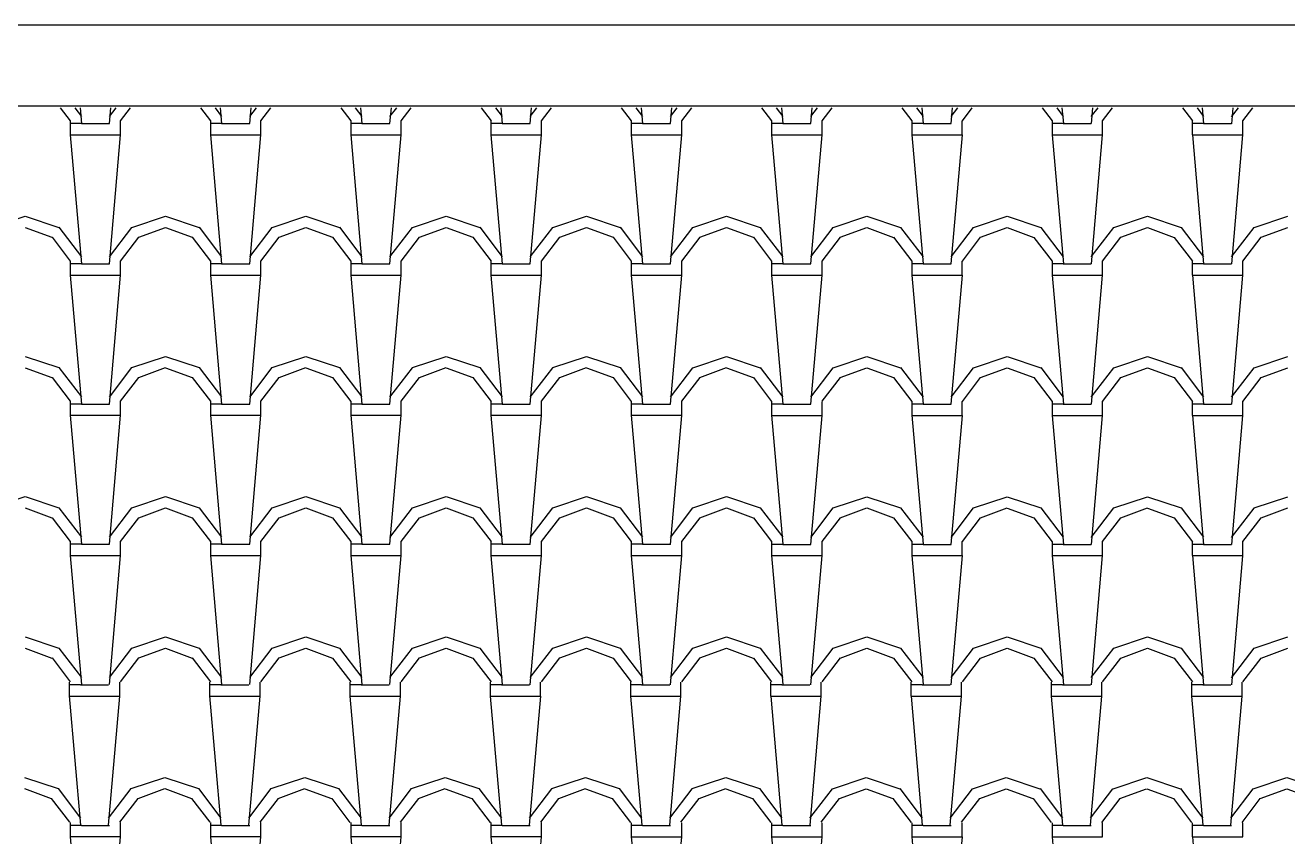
# Model space of a CAD drawing. Extents: x 32549 to 39694, y 7645 to 11950.
# Drawn here: x 33328.4 to 33463.4, y 11542.5 to 11629.3 of the extents above; entities that cross this region are included whole.
import ezdxf

# ---------------------------------------------------------------- set-up
doc = ezdxf.new("R2010")
doc.units = 0
doc.header["$LTSCALE"] = 80
doc.header["$MEASUREMENT"] = 0
doc.layers.add('ROOF', color=11, linetype='CONTINUOUS')
doc.layers.add('TEXT', color=3, linetype='CONTINUOUS')

msp = doc.modelspace()

# ---------------------------------------------------------------- linework, layer by layer
at = {"layer": 'ROOF'}
for p, q in [((33332.1, 11620.44), (33333.17, 11619.04)), ((33333.65, 11620.44), (33334.36, 11619.51)), ((33334.22, 11620.44), (33334.36, 11618.75)), ((33337.36, 11618.75), (33337.51, 11620.44)), ((33337.36, 11619.5), (33338.08, 11620.44)), ((33338.56, 11619.05), (33339.62, 11620.44)), ((33347.1, 11620.44), (33348.17, 11619.04)), ((33348.65, 11620.44), (33349.36, 11619.51)), ((33349.22, 11620.44), (33349.36, 11618.75)), ((33352.36, 11618.75), (33352.51, 11620.44)), ((33352.36, 11619.5), (33353.08, 11620.44)), ((33353.56, 11619.05), (33354.62, 11620.44)), ((33362.1, 11620.44), (33363.17, 11619.04)), ((33363.65, 11620.44), (33364.36, 11619.51)), ((33364.22, 11620.44), (33364.36, 11618.75)), ((33367.36, 11619.49), (33368.08, 11620.44)), ((33367.36, 11618.75), (33367.51, 11620.44)), ((33368.56, 11619.05), (33369.63, 11620.44)), ((33377.1, 11620.44), (33378.17, 11619.04)), ((33378.65, 11620.44), (33379.36, 11619.51)), ((33379.22, 11620.44), (33379.36, 11618.75)), ((33382.36, 11618.74), (33382.51, 11620.44)), ((33382.36, 11619.49), (33383.08, 11620.44)), ((33383.56, 11619.05), (33384.63, 11620.44)), ((33392.1, 11620.44), (33393.17, 11619.04)), ((33393.65, 11620.44), (33394.36, 11619.51)), ((33394.22, 11620.44), (33394.37, 11618.75)), ((33397.36, 11618.74), (33397.51, 11620.44)), ((33397.36, 11619.49), (33398.08, 11620.44)), ((33398.57, 11619.05), (33399.63, 11620.44)), ((33407.1, 11620.43), (33408.17, 11619.04)), ((33408.65, 11620.43), (33409.36, 11619.5)), ((33409.22, 11620.43), (33409.37, 11618.75)), ((33412.36, 11619.49), (33413.08, 11620.43)), ((33412.37, 11618.74), (33412.51, 11620.43)), ((33413.57, 11619.05), (33414.63, 11620.43)), ((33422.1, 11620.43), (33423.17, 11619.04)), ((33423.65, 11620.43), (33424.36, 11619.5)), ((33424.22, 11620.43), (33424.37, 11618.75)), ((33427.36, 11619.49), (33428.08, 11620.43)), ((33427.37, 11618.74), (33427.51, 11620.43)), ((33428.57, 11619.04), (33429.63, 11620.43)), ((33437.1, 11620.43), (33438.17, 11619.03)), ((33438.66, 11620.43), (33439.36, 11619.5)), ((33439.22, 11620.43), (33439.37, 11618.74)), ((33442.36, 11619.49), (33443.08, 11620.43)), ((33442.37, 11618.74), (33442.51, 11620.43)), ((33443.57, 11619.04), (33444.63, 11620.43)), ((33452.1, 11620.43), (33453.17, 11619.03)), ((33453.66, 11620.43), (33454.36, 11619.5)), ((33454.22, 11620.43), (33454.37, 11618.74)), ((33457.36, 11619.48), (33458.08, 11620.43)), ((33457.37, 11618.73), (33457.51, 11620.43)), ((33458.57, 11619.04), (33459.63, 11620.43)), ((33333.16, 11619.05), (33333.16, 11617.55)), ((33334.36, 11618.75), (33333.16, 11618.75)), ((33334.36, 11618.75), (33337.36, 11618.75)), ((33338.56, 11617.55), (33338.56, 11619.05)), ((33348.16, 11619.05), (33348.16, 11617.55)), ((33349.36, 11618.75), (33348.16, 11618.75)), ((33349.36, 11618.75), (33352.36, 11618.75)), ((33353.56, 11617.55), (33353.56, 11619.05)), ((33363.16, 11619.05), (33363.16, 11617.55)), ((33364.36, 11618.75), (33363.16, 11618.75)), ((33364.36, 11618.75), (33367.36, 11618.75)), ((33368.56, 11617.55), (33368.56, 11619.05)), ((33378.16, 11619.05), (33378.16, 11617.55)), ((33379.36, 11618.75), (33378.16, 11618.75)), ((33379.36, 11618.75), (33382.36, 11618.75)), ((33383.56, 11617.55), (33383.56, 11619.05)), ((33393.16, 11619.05), (33393.16, 11617.55)), ((33394.36, 11618.75), (33393.16, 11618.75)), ((33394.36, 11618.75), (33397.36, 11618.75)), ((33398.56, 11617.55), (33398.56, 11619.05)), ((33408.16, 11619.04), (33408.16, 11617.54)), ((33409.36, 11618.74), (33408.16, 11618.74)), ((33409.36, 11618.74), (33412.36, 11618.74)), ((33413.56, 11617.54), (33413.56, 11619.04)), ((33423.16, 11619.04), (33423.16, 11617.54)), ((33424.36, 11618.74), (33423.16, 11618.74)), ((33424.36, 11618.74), (33427.36, 11618.74)), ((33428.56, 11617.54), (33428.56, 11619.04)), ((33438.16, 11619.04), (33438.16, 11617.54)), ((33439.36, 11618.74), (33438.16, 11618.74)), ((33439.36, 11618.74), (33442.36, 11618.74)), ((33443.56, 11617.54), (33443.56, 11619.04)), ((33453.16, 11619.04), (33453.16, 11617.54)), ((33454.36, 11618.74), (33453.16, 11618.74)), ((33454.36, 11618.74), (33457.36, 11618.74)), ((33458.56, 11617.54), (33458.56, 11619.04)), ((33333.16, 11617.55), (33334.36, 11603.75)), ((33333.16, 11617.55), (33334.36, 11617.55)), ((33334.36, 11617.55), (33338.56, 11617.55)), ((33337.36, 11603.75), (33338.56, 11617.55)), ((33348.16, 11617.55), (33349.36, 11603.75)), ((33348.16, 11617.55), (33349.36, 11617.55)), ((33349.36, 11617.55), (33353.56, 11617.55)), ((33352.36, 11603.75), (33353.56, 11617.55)), ((33363.16, 11617.55), (33364.36, 11603.75)), ((33363.16, 11617.55), (33364.36, 11617.55)), ((33364.36, 11617.55), (33368.56, 11617.55)), ((33367.36, 11603.75), (33368.56, 11617.55)), ((33378.16, 11617.55), (33379.36, 11617.55)), ((33378.16, 11617.55), (33379.36, 11603.75)), ((33379.36, 11617.55), (33383.56, 11617.55)), ((33382.36, 11603.74), (33383.56, 11617.54)), ((33393.16, 11617.55), (33394.36, 11617.55)), ((33393.17, 11617.55), (33394.37, 11603.75)), ((33394.36, 11617.55), (33398.56, 11617.55)), ((33397.36, 11603.74), (33398.56, 11617.54)), ((33408.16, 11617.54), (33409.36, 11617.54)), ((33408.17, 11617.55), (33409.37, 11603.75)), ((33409.36, 11617.54), (33413.56, 11617.54)), ((33412.37, 11603.74), (33413.57, 11617.54)), ((33423.16, 11617.54), (33424.36, 11617.54)), ((33423.17, 11617.55), (33424.37, 11603.75)), ((33424.36, 11617.54), (33428.56, 11617.54)), ((33427.37, 11603.74), (33428.57, 11617.54)), ((33438.16, 11617.54), (33439.36, 11617.54)), ((33438.17, 11617.54), (33439.37, 11603.74)), ((33439.36, 11617.54), (33443.56, 11617.54)), ((33442.37, 11603.74), (33443.57, 11617.54)), ((33453.16, 11617.54), (33454.36, 11617.54)), ((33453.17, 11617.54), (33454.37, 11603.74)), ((33454.36, 11617.54), (33458.56, 11617.54)), ((33457.37, 11603.73), (33458.57, 11617.53)), ((33324.76, 11607.65), (33328.36, 11608.85)), ((33328.36, 11608.85), (33331.96, 11607.65)), ((33339.76, 11607.65), (33343.36, 11608.85)), ((33343.36, 11608.85), (33346.96, 11607.65)), ((33354.76, 11607.65), (33358.36, 11608.85)), ((33358.36, 11608.85), (33361.96, 11607.65)), ((33369.76, 11607.65), (33373.36, 11608.85)), ((33373.36, 11608.85), (33376.96, 11607.65)), ((33384.76, 11607.65), (33388.36, 11608.85)), ((33388.36, 11608.85), (33391.96, 11607.65)), ((33399.76, 11607.64), (33403.36, 11608.84)), ((33403.36, 11608.84), (33406.96, 11607.64)), ((33414.76, 11607.64), (33418.36, 11608.84)), ((33418.36, 11608.84), (33421.96, 11607.64)), ((33429.76, 11607.64), (33433.36, 11608.84)), ((33433.36, 11608.84), (33436.96, 11607.64)), ((33444.76, 11607.64), (33448.36, 11608.84)), ((33448.36, 11608.84), (33451.96, 11607.64)), ((33459.76, 11607.64), (33463.36, 11608.84)), ((33328.36, 11607.64), (33331.21, 11606.59)), ((33331.22, 11606.59), (33333.17, 11604.04)), ((33331.96, 11607.66), (33334.36, 11604.51)), ((33337.36, 11604.5), (33339.76, 11607.65)), ((33338.56, 11604.05), (33340.51, 11606.6)), ((33340.51, 11606.6), (33343.36, 11607.65)), ((33343.36, 11607.64), (33346.21, 11606.59)), ((33346.22, 11606.59), (33348.17, 11604.04)), ((33346.96, 11607.66), (33349.36, 11604.51)), ((33352.36, 11604.5), (33354.76, 11607.65)), ((33353.56, 11604.05), (33355.51, 11606.6)), ((33355.51, 11606.6), (33358.36, 11607.65)), ((33358.36, 11607.64), (33361.21, 11606.59)), ((33361.22, 11606.59), (33363.17, 11604.04)), ((33361.96, 11607.66), (33364.36, 11604.51)), ((33367.36, 11604.49), (33369.76, 11607.64)), ((33368.56, 11604.05), (33370.51, 11606.6)), ((33370.51, 11606.6), (33373.36, 11607.65)), ((33373.36, 11607.64), (33376.21, 11606.59)), ((33376.22, 11606.59), (33378.17, 11604.04)), ((33376.96, 11607.66), (33379.36, 11604.51)), ((33382.36, 11604.49), (33384.76, 11607.64)), ((33383.56, 11604.05), (33385.51, 11606.6)), ((33385.51, 11606.6), (33388.36, 11607.65)), ((33388.36, 11607.64), (33391.21, 11606.59)), ((33391.22, 11606.59), (33393.17, 11604.04)), ((33391.96, 11607.66), (33394.36, 11604.51)), ((33397.36, 11604.49), (33399.76, 11607.64)), ((33398.57, 11604.05), (33400.52, 11606.6)), ((33400.51, 11606.6), (33403.36, 11607.65)), ((33403.36, 11607.64), (33406.21, 11606.59)), ((33406.22, 11606.59), (33408.17, 11604.04)), ((33406.96, 11607.65), (33409.36, 11604.5)), ((33412.36, 11604.49), (33414.76, 11607.64)), ((33413.57, 11604.05), (33415.52, 11606.6)), ((33415.51, 11606.59), (33418.36, 11607.64)), ((33418.36, 11607.63), (33421.21, 11606.58)), ((33421.22, 11606.59), (33423.17, 11604.04)), ((33421.96, 11607.65), (33424.36, 11604.5)), ((33427.36, 11604.49), (33429.76, 11607.64)), ((33428.57, 11604.04), (33430.52, 11606.59)), ((33430.51, 11606.59), (33433.36, 11607.64)), ((33433.36, 11607.63), (33436.21, 11606.58)), ((33436.22, 11606.58), (33438.17, 11604.03)), ((33436.96, 11607.65), (33439.36, 11604.5)), ((33442.36, 11604.48), (33444.76, 11607.63)), ((33443.57, 11604.04), (33445.52, 11606.59)), ((33445.51, 11606.59), (33448.36, 11607.64)), ((33448.36, 11607.63), (33451.21, 11606.58)), ((33451.22, 11606.58), (33453.17, 11604.03)), ((33451.96, 11607.65), (33454.36, 11604.5)), ((33457.36, 11604.48), (33459.76, 11607.63)), ((33458.57, 11604.04), (33460.52, 11606.59)), ((33460.51, 11606.59), (33463.36, 11607.64)), ((33333.16, 11604.05), (33333.16, 11602.55)), ((33334.36, 11603.75), (33333.16, 11603.75)), ((33334.36, 11603.75), (33337.36, 11603.75)), ((33338.56, 11602.55), (33338.56, 11604.05)), ((33348.16, 11604.05), (33348.16, 11602.55)), ((33349.36, 11603.75), (33348.16, 11603.75)), ((33349.36, 11603.75), (33352.36, 11603.75)), ((33353.56, 11602.55), (33353.56, 11604.05)), ((33363.16, 11604.05), (33363.16, 11602.55)), ((33364.36, 11603.75), (33363.16, 11603.75)), ((33364.36, 11603.75), (33367.36, 11603.75)), ((33368.56, 11602.55), (33368.56, 11604.05)), ((33378.16, 11604.05), (33378.16, 11602.55)), ((33379.36, 11603.75), (33378.16, 11603.75)), ((33379.36, 11603.75), (33382.36, 11603.75)), ((33383.56, 11602.55), (33383.56, 11604.05)), ((33393.16, 11604.05), (33393.16, 11602.55)), ((33394.36, 11603.75), (33393.16, 11603.75)), ((33394.36, 11603.75), (33397.36, 11603.75)), ((33398.56, 11602.55), (33398.56, 11604.05)), ((33408.16, 11604.04), (33408.16, 11602.54)), ((33409.36, 11603.74), (33408.16, 11603.74)), ((33409.36, 11603.74), (33412.36, 11603.74)), ((33413.56, 11602.54), (33413.56, 11604.04)), ((33423.16, 11604.04), (33423.16, 11602.54)), ((33424.36, 11603.74), (33423.16, 11603.74)), ((33424.36, 11603.74), (33427.36, 11603.74)), ((33428.56, 11602.54), (33428.56, 11604.04)), ((33438.16, 11604.04), (33438.16, 11602.54)), ((33439.36, 11603.74), (33438.16, 11603.74)), ((33439.36, 11603.74), (33442.36, 11603.74)), ((33443.56, 11602.54), (33443.56, 11604.04)), ((33453.16, 11604.04), (33453.16, 11602.54)), ((33454.36, 11603.74), (33453.16, 11603.74)), ((33454.36, 11603.74), (33457.36, 11603.74)), ((33458.56, 11602.54), (33458.56, 11604.04)), ((33333.16, 11602.55), (33334.36, 11588.75)), ((33333.16, 11602.55), (33334.36, 11602.55)), ((33334.36, 11602.55), (33338.56, 11602.55)), ((33337.36, 11588.75), (33338.56, 11602.55)), ((33348.16, 11602.55), (33349.36, 11588.75)), ((33348.16, 11602.55), (33349.36, 11602.55)), ((33349.36, 11602.55), (33353.56, 11602.55)), ((33352.36, 11588.75), (33353.56, 11602.55)), ((33363.16, 11602.55), (33364.36, 11588.75)), ((33363.16, 11602.55), (33364.36, 11602.55)), ((33364.36, 11602.55), (33368.56, 11602.55)), ((33367.36, 11588.75), (33368.56, 11602.55)), ((33378.16, 11602.55), (33379.36, 11602.55)), ((33378.16, 11602.55), (33379.36, 11588.75)), ((33379.36, 11602.55), (33383.56, 11602.55)), ((33382.36, 11588.74), (33383.56, 11602.54)), ((33393.16, 11602.55), (33394.36, 11602.55)), ((33393.17, 11602.55), (33394.37, 11588.75)), ((33394.36, 11602.55), (33398.56, 11602.55)), ((33397.36, 11588.74), (33398.56, 11602.54)), ((33408.16, 11602.54), (33409.36, 11602.54)), ((33408.17, 11602.55), (33409.37, 11588.75)), ((33409.36, 11602.54), (33413.56, 11602.54)), ((33412.37, 11588.74), (33413.57, 11602.54)), ((33423.16, 11602.54), (33424.36, 11602.54)), ((33423.17, 11602.55), (33424.37, 11588.75)), ((33424.36, 11602.54), (33428.56, 11602.54)), ((33427.37, 11588.74), (33428.57, 11602.54)), ((33438.16, 11602.54), (33439.36, 11602.54)), ((33438.17, 11602.54), (33439.37, 11588.74)), ((33439.36, 11602.54), (33443.56, 11602.54)), ((33442.37, 11588.74), (33443.57, 11602.54)), ((33453.16, 11602.54), (33454.36, 11602.54)), ((33453.17, 11602.54), (33454.37, 11588.74)), ((33454.36, 11602.54), (33458.56, 11602.54)), ((33457.37, 11588.73), (33458.57, 11602.53)), ((33328.36, 11593.85), (33331.96, 11592.65)), ((33339.76, 11592.65), (33343.36, 11593.85)), ((33343.36, 11593.85), (33346.96, 11592.65)), ((33354.76, 11592.65), (33358.36, 11593.85)), ((33358.36, 11593.85), (33361.96, 11592.65)), ((33369.76, 11592.65), (33373.36, 11593.85)), ((33373.36, 11593.85), (33376.96, 11592.65)), ((33384.76, 11592.65), (33388.36, 11593.85)), ((33388.36, 11593.85), (33391.96, 11592.65)), ((33399.76, 11592.64), (33403.36, 11593.84)), ((33403.36, 11593.84), (33406.96, 11592.64)), ((33414.76, 11592.64), (33418.36, 11593.84)), ((33418.36, 11593.84), (33421.96, 11592.64)), ((33429.76, 11592.64), (33433.36, 11593.84)), ((33433.36, 11593.84), (33436.96, 11592.64)), ((33444.76, 11592.64), (33448.36, 11593.84)), ((33448.36, 11593.84), (33451.96, 11592.64)), ((33459.76, 11592.64), (33463.36, 11593.84)), ((33328.36, 11592.64), (33331.21, 11591.59)), ((33331.22, 11591.6), (33333.17, 11589.05)), ((33331.96, 11592.66), (33334.36, 11589.51)), ((33337.36, 11589.5), (33339.76, 11592.65)), ((33338.56, 11589.05), (33340.51, 11591.6)), ((33340.51, 11591.6), (33343.36, 11592.65)), ((33343.36, 11592.64), (33346.21, 11591.59)), ((33346.22, 11591.6), (33348.17, 11589.05)), ((33346.96, 11592.66), (33349.36, 11589.51)), ((33352.36, 11589.5), (33354.76, 11592.65)), ((33353.56, 11589.05), (33355.51, 11591.6)), ((33355.51, 11591.6), (33358.36, 11592.65)), ((33358.36, 11592.64), (33361.21, 11591.59)), ((33361.22, 11591.59), (33363.17, 11589.04)), ((33361.96, 11592.66), (33364.36, 11589.51)), ((33367.36, 11589.49), (33369.76, 11592.64)), ((33368.56, 11589.05), (33370.51, 11591.6)), ((33370.51, 11591.6), (33373.36, 11592.65)), ((33373.36, 11592.64), (33376.21, 11591.59)), ((33376.22, 11591.59), (33378.17, 11589.04)), ((33376.96, 11592.66), (33379.36, 11589.51)), ((33382.36, 11589.49), (33384.76, 11592.64)), ((33383.56, 11589.05), (33385.51, 11591.6)), ((33385.51, 11591.6), (33388.36, 11592.65)), ((33388.36, 11592.64), (33391.21, 11591.59)), ((33391.22, 11591.59), (33393.17, 11589.04)), ((33391.96, 11592.66), (33394.36, 11589.51)), ((33397.36, 11589.49), (33399.76, 11592.64)), ((33398.57, 11589.05), (33400.52, 11591.6)), ((33400.51, 11591.6), (33403.36, 11592.65)), ((33403.36, 11592.64), (33406.21, 11591.59)), ((33406.22, 11591.59), (33408.17, 11589.04)), ((33406.96, 11592.65), (33409.36, 11589.5)), ((33412.36, 11589.49), (33414.76, 11592.64)), ((33413.57, 11589.05), (33415.52, 11591.6)), ((33415.51, 11591.59), (33418.36, 11592.64)), ((33418.36, 11592.63), (33421.21, 11591.58)), ((33421.22, 11591.59), (33423.17, 11589.04)), ((33421.96, 11592.65), (33424.36, 11589.5)), ((33427.36, 11589.49), (33429.76, 11592.64)), ((33428.57, 11589.04), (33430.52, 11591.59)), ((33430.51, 11591.59), (33433.36, 11592.64)), ((33433.36, 11592.63), (33436.21, 11591.58)), ((33436.22, 11591.58), (33438.17, 11589.03)), ((33436.96, 11592.65), (33439.36, 11589.5)), ((33442.36, 11589.48), (33444.76, 11592.63)), ((33443.57, 11589.04), (33445.52, 11591.59)), ((33445.51, 11591.59), (33448.36, 11592.64)), ((33448.36, 11592.63), (33451.21, 11591.58)), ((33451.22, 11591.58), (33453.17, 11589.03)), ((33451.96, 11592.65), (33454.36, 11589.5)), ((33457.36, 11589.48), (33459.76, 11592.63)), ((33458.57, 11589.04), (33460.52, 11591.59)), ((33460.51, 11591.59), (33463.36, 11592.64)), ((33333.16, 11589.05), (33333.16, 11587.55)), ((33338.56, 11587.55), (33338.56, 11589.05)), ((33348.16, 11589.05), (33348.16, 11587.55)), ((33353.56, 11587.55), (33353.56, 11589.05)), ((33363.16, 11589.05), (33363.16, 11587.55)), ((33368.56, 11587.55), (33368.56, 11589.05)), ((33378.16, 11589.05), (33378.16, 11587.55)), ((33383.56, 11587.55), (33383.56, 11589.05)), ((33393.16, 11589.05), (33393.16, 11587.55)), ((33398.56, 11587.55), (33398.56, 11589.05)), ((33408.16, 11589.04), (33408.16, 11587.54)), ((33413.56, 11587.54), (33413.56, 11589.04)), ((33423.16, 11589.04), (33423.16, 11587.54)), ((33428.56, 11587.54), (33428.56, 11589.04)), ((33438.16, 11589.04), (33438.16, 11587.54)), ((33443.56, 11587.54), (33443.56, 11589.04)), ((33453.16, 11589.04), (33453.16, 11587.54)), ((33458.56, 11587.54), (33458.56, 11589.04)), ((33334.36, 11588.75), (33333.16, 11588.75)), ((33333.16, 11587.56), (33334.36, 11573.76)), ((33333.16, 11587.55), (33334.36, 11587.55)), ((33334.36, 11588.75), (33337.36, 11588.75)), ((33334.36, 11587.55), (33338.56, 11587.55)), ((33337.36, 11573.75), (33338.56, 11587.55)), ((33349.36, 11588.75), (33348.16, 11588.75)), ((33348.16, 11587.56), (33349.36, 11573.76)), ((33348.16, 11587.55), (33349.36, 11587.55)), ((33349.36, 11588.75), (33352.36, 11588.75)), ((33349.36, 11587.55), (33353.56, 11587.55)), ((33352.36, 11573.75), (33353.56, 11587.55)), ((33364.36, 11588.75), (33363.16, 11588.75)), ((33363.16, 11587.55), (33364.36, 11573.75)), ((33363.16, 11587.55), (33364.36, 11587.55)), ((33364.36, 11588.75), (33367.36, 11588.75)), ((33364.36, 11587.55), (33368.56, 11587.55)), ((33367.36, 11573.75), (33368.56, 11587.55)), ((33379.36, 11588.75), (33378.16, 11588.75)), ((33378.16, 11587.55), (33379.36, 11587.55)), ((33378.16, 11587.55), (33379.36, 11573.75)), ((33379.36, 11588.75), (33382.36, 11588.75)), ((33379.36, 11587.55), (33383.56, 11587.55)), ((33382.36, 11573.74), (33383.56, 11587.54)), ((33394.36, 11588.75), (33393.16, 11588.75)), ((33393.16, 11587.55), (33394.36, 11587.55)), ((33393.17, 11587.55), (33394.37, 11573.75)), ((33394.36, 11588.75), (33397.36, 11588.75)), ((33394.36, 11587.55), (33398.56, 11587.55)), ((33397.36, 11573.74), (33398.56, 11587.54)), ((33409.36, 11588.74), (33408.16, 11588.74)), ((33408.16, 11587.54), (33409.36, 11587.54)), ((33408.17, 11587.55), (33409.37, 11573.75)), ((33409.36, 11588.74), (33412.36, 11588.74)), ((33409.36, 11587.54), (33413.56, 11587.54)), ((33412.37, 11573.74), (33413.57, 11587.54)), ((33424.36, 11588.74), (33423.16, 11588.74)), ((33423.16, 11587.54), (33424.36, 11587.54)), ((33423.17, 11587.55), (33424.37, 11573.75)), ((33424.36, 11588.74), (33427.36, 11588.74)), ((33424.36, 11587.54), (33428.56, 11587.54)), ((33427.37, 11573.74), (33428.57, 11587.54)), ((33439.36, 11588.74), (33438.16, 11588.74)), ((33438.16, 11587.54), (33439.36, 11587.54)), ((33438.17, 11587.54), (33439.37, 11573.74)), ((33439.36, 11588.74), (33442.36, 11588.74)), ((33439.36, 11587.54), (33443.56, 11587.54)), ((33442.37, 11573.74), (33443.57, 11587.54)), ((33454.36, 11588.74), (33453.16, 11588.74)), ((33453.16, 11587.54), (33454.36, 11587.54)), ((33453.17, 11587.54), (33454.37, 11573.74)), ((33454.36, 11588.74), (33457.36, 11588.74)), ((33454.36, 11587.54), (33458.56, 11587.54)), ((33457.37, 11573.73), (33458.57, 11587.53)), ((33324.76, 11577.65), (33328.36, 11578.85)), ((33328.36, 11578.85), (33331.96, 11577.65)), ((33339.76, 11577.65), (33343.36, 11578.85)), ((33343.36, 11578.85), (33346.96, 11577.65)), ((33354.76, 11577.65), (33358.36, 11578.85)), ((33358.36, 11578.85), (33361.96, 11577.65)), ((33369.76, 11577.65), (33373.36, 11578.85)), ((33373.36, 11578.85), (33376.96, 11577.65)), ((33384.76, 11577.65), (33388.36, 11578.85)), ((33388.36, 11578.85), (33391.96, 11577.65)), ((33399.76, 11577.65), (33403.36, 11578.85)), ((33403.36, 11578.85), (33406.96, 11577.65)), ((33414.76, 11577.64), (33418.36, 11578.84)), ((33418.36, 11578.84), (33421.96, 11577.64)), ((33429.76, 11577.64), (33433.36, 11578.84)), ((33433.36, 11578.84), (33436.96, 11577.64)), ((33444.76, 11577.64), (33448.36, 11578.84)), ((33448.36, 11578.84), (33451.96, 11577.64)), ((33459.76, 11577.64), (33463.36, 11578.84)), ((33328.36, 11577.64), (33331.21, 11576.59)), ((33331.96, 11577.66), (33334.36, 11574.51)), ((33337.36, 11574.5), (33339.76, 11577.65)), ((33340.51, 11576.6), (33343.36, 11577.65)), ((33343.36, 11577.64), (33346.21, 11576.59)), ((33346.96, 11577.66), (33349.36, 11574.51)), ((33352.36, 11574.5), (33354.76, 11577.65)), ((33355.51, 11576.6), (33358.36, 11577.65)), ((33358.36, 11577.64), (33361.21, 11576.59)), ((33361.96, 11577.66), (33364.36, 11574.51)), ((33367.36, 11574.49), (33369.76, 11577.64)), ((33370.51, 11576.6), (33373.36, 11577.65)), ((33373.36, 11577.64), (33376.21, 11576.59)), ((33376.96, 11577.66), (33379.36, 11574.51)), ((33382.36, 11574.49), (33384.76, 11577.64)), ((33385.51, 11576.6), (33388.36, 11577.65)), ((33388.36, 11577.64), (33391.21, 11576.59)), ((33391.96, 11577.66), (33394.36, 11574.51)), ((33397.36, 11574.49), (33399.76, 11577.64)), ((33400.51, 11576.6), (33403.36, 11577.65)), ((33403.36, 11577.64), (33406.21, 11576.59)), ((33406.96, 11577.65), (33409.36, 11574.5)), ((33412.36, 11574.49), (33414.76, 11577.64)), ((33415.51, 11576.59), (33418.36, 11577.64)), ((33418.36, 11577.64), (33421.21, 11576.59)), ((33421.96, 11577.65), (33424.36, 11574.5)), ((33427.36, 11574.49), (33429.76, 11577.64)), ((33430.51, 11576.59), (33433.36, 11577.64)), ((33433.36, 11577.63), (33436.21, 11576.58)), ((33436.96, 11577.65), (33439.36, 11574.5)), ((33442.36, 11574.49), (33444.76, 11577.64)), ((33445.51, 11576.59), (33448.36, 11577.64)), ((33448.36, 11577.63), (33451.21, 11576.58)), ((33451.96, 11577.65), (33454.36, 11574.5)), ((33457.36, 11574.48), (33459.76, 11577.63)), ((33460.51, 11576.59), (33463.36, 11577.64)), ((33331.22, 11576.6), (33333.17, 11574.05)), ((33338.56, 11574.05), (33340.51, 11576.6)), ((33346.22, 11576.6), (33348.17, 11574.05)), ((33353.56, 11574.05), (33355.51, 11576.6)), ((33361.22, 11576.59), (33363.17, 11574.04)), ((33368.56, 11574.05), (33370.51, 11576.6)), ((33376.22, 11576.59), (33378.17, 11574.04)), ((33383.56, 11574.05), (33385.51, 11576.6)), ((33391.22, 11576.59), (33393.17, 11574.04)), ((33398.57, 11574.05), (33400.52, 11576.6)), ((33406.22, 11576.59), (33408.17, 11574.04)), ((33413.57, 11574.05), (33415.52, 11576.6)), ((33421.22, 11576.59), (33423.17, 11574.04)), ((33428.57, 11574.04), (33430.52, 11576.59)), ((33436.22, 11576.58), (33438.17, 11574.03)), ((33443.57, 11574.04), (33445.52, 11576.59)), ((33451.22, 11576.58), (33453.17, 11574.03)), ((33458.57, 11574.04), (33460.52, 11576.59)), ((33333.16, 11574.05), (33333.16, 11572.55)), ((33338.56, 11572.55), (33338.56, 11574.05)), ((33348.16, 11574.05), (33348.16, 11572.55)), ((33353.56, 11572.55), (33353.56, 11574.05)), ((33363.16, 11574.05), (33363.16, 11572.55)), ((33368.56, 11572.55), (33368.56, 11574.05)), ((33378.16, 11574.05), (33378.16, 11572.55)), ((33383.56, 11572.55), (33383.56, 11574.05)), ((33393.16, 11574.05), (33393.16, 11572.55)), ((33398.56, 11572.55), (33398.56, 11574.05)), ((33408.16, 11574.04), (33408.16, 11572.54)), ((33413.56, 11572.54), (33413.56, 11574.04)), ((33423.16, 11574.04), (33423.16, 11572.54)), ((33428.56, 11572.54), (33428.56, 11574.04)), ((33438.16, 11574.04), (33438.16, 11572.54)), ((33443.56, 11572.54), (33443.56, 11574.04)), ((33453.16, 11574.04), (33453.16, 11572.54)), ((33458.56, 11572.54), (33458.56, 11574.04)), ((33334.36, 11573.75), (33333.16, 11573.75)), ((33334.36, 11573.75), (33337.36, 11573.75)), ((33349.36, 11573.75), (33348.16, 11573.75)), ((33349.36, 11573.75), (33352.36, 11573.75)), ((33364.36, 11573.75), (33363.16, 11573.75)), ((33364.36, 11573.75), (33367.36, 11573.75)), ((33379.36, 11573.75), (33378.16, 11573.75)), ((33379.36, 11573.75), (33382.36, 11573.75)), ((33394.36, 11573.75), (33393.16, 11573.75)), ((33394.36, 11573.75), (33397.36, 11573.75)), ((33409.36, 11573.74), (33408.16, 11573.74)), ((33409.36, 11573.74), (33412.36, 11573.74)), ((33424.36, 11573.74), (33423.16, 11573.74)), ((33424.36, 11573.74), (33427.36, 11573.74)), ((33439.36, 11573.74), (33438.16, 11573.74)), ((33439.36, 11573.74), (33442.36, 11573.74)), ((33454.36, 11573.74), (33453.16, 11573.74)), ((33454.36, 11573.74), (33457.36, 11573.74)), ((33333.16, 11572.56), (33334.36, 11558.76)), ((33333.16, 11572.55), (33334.36, 11572.55)), ((33334.36, 11572.55), (33338.56, 11572.55)), ((33337.36, 11558.75), (33338.56, 11572.55)), ((33348.16, 11572.56), (33349.36, 11558.76)), ((33348.16, 11572.55), (33349.36, 11572.55)), ((33349.36, 11572.55), (33353.56, 11572.55)), ((33352.36, 11558.75), (33353.56, 11572.55)), ((33363.16, 11572.55), (33364.36, 11572.55)), ((33363.16, 11572.55), (33364.36, 11558.75)), ((33364.36, 11572.55), (33368.56, 11572.55)), ((33367.36, 11558.75), (33368.56, 11572.55)), ((33378.16, 11572.55), (33379.36, 11558.75)), ((33378.16, 11572.55), (33379.36, 11572.55)), ((33379.36, 11572.55), (33383.56, 11572.55)), ((33382.36, 11558.74), (33383.56, 11572.54)), ((33393.16, 11572.55), (33394.36, 11572.55)), ((33393.17, 11572.55), (33394.37, 11558.75)), ((33394.36, 11572.55), (33398.56, 11572.55)), ((33397.36, 11558.74), (33398.56, 11572.54)), ((33408.16, 11572.54), (33409.36, 11572.54)), ((33408.17, 11572.55), (33409.37, 11558.75)), ((33409.36, 11572.54), (33413.56, 11572.54)), ((33412.37, 11558.74), (33413.57, 11572.54)), ((33423.16, 11572.54), (33424.36, 11572.54)), ((33423.17, 11572.55), (33424.37, 11558.75)), ((33424.36, 11572.54), (33428.56, 11572.54)), ((33427.37, 11558.74), (33428.57, 11572.54)), ((33438.16, 11572.54), (33439.36, 11572.54)), ((33438.17, 11572.54), (33439.37, 11558.74)), ((33439.36, 11572.54), (33443.56, 11572.54)), ((33442.37, 11558.74), (33443.57, 11572.54)), ((33453.16, 11572.54), (33454.36, 11572.54)), ((33453.17, 11572.54), (33454.37, 11558.74)), ((33454.36, 11572.54), (33458.56, 11572.54)), ((33457.37, 11558.73), (33458.57, 11572.53)), ((33328.36, 11563.85), (33331.96, 11562.65)), ((33339.76, 11562.65), (33343.36, 11563.85)), ((33343.36, 11563.85), (33346.96, 11562.65)), ((33354.76, 11562.65), (33358.36, 11563.85)), ((33358.36, 11563.85), (33361.96, 11562.65)), ((33369.76, 11562.65), (33373.36, 11563.85)), ((33373.36, 11563.85), (33376.96, 11562.65)), ((33384.76, 11562.65), (33388.36, 11563.85)), ((33388.36, 11563.85), (33391.96, 11562.65)), ((33399.76, 11562.65), (33403.36, 11563.85)), ((33403.36, 11563.85), (33406.96, 11562.65)), ((33414.76, 11562.64), (33418.36, 11563.84)), ((33418.36, 11563.84), (33421.96, 11562.64)), ((33429.76, 11562.64), (33433.36, 11563.84)), ((33433.36, 11563.84), (33436.96, 11562.64)), ((33444.76, 11562.64), (33448.36, 11563.84)), ((33448.36, 11563.84), (33451.96, 11562.64)), ((33459.76, 11562.64), (33463.36, 11563.84)), ((33328.36, 11562.64), (33331.21, 11561.59)), ((33331.96, 11562.66), (33334.36, 11559.51)), ((33337.36, 11559.5), (33339.76, 11562.65)), ((33340.51, 11561.6), (33343.36, 11562.65)), ((33343.36, 11562.64), (33346.21, 11561.59)), ((33346.96, 11562.66), (33349.36, 11559.51)), ((33352.36, 11559.5), (33354.76, 11562.65)), ((33355.51, 11561.6), (33358.36, 11562.65)), ((33358.36, 11562.64), (33361.21, 11561.59)), ((33361.96, 11562.66), (33364.36, 11559.51)), ((33367.36, 11559.49), (33369.76, 11562.64)), ((33370.51, 11561.6), (33373.36, 11562.65)), ((33373.36, 11562.64), (33376.21, 11561.59)), ((33376.96, 11562.66), (33379.36, 11559.51)), ((33382.36, 11559.49), (33384.76, 11562.64)), ((33385.51, 11561.6), (33388.36, 11562.65)), ((33388.36, 11562.64), (33391.21, 11561.59)), ((33391.96, 11562.66), (33394.36, 11559.51)), ((33397.36, 11559.49), (33399.76, 11562.64)), ((33400.51, 11561.6), (33403.36, 11562.65)), ((33403.36, 11562.64), (33406.21, 11561.59)), ((33406.96, 11562.65), (33409.36, 11559.5)), ((33412.36, 11559.49), (33414.76, 11562.64)), ((33415.51, 11561.59), (33418.36, 11562.64)), ((33418.36, 11562.64), (33421.21, 11561.59)), ((33421.96, 11562.65), (33424.36, 11559.5)), ((33427.36, 11559.49), (33429.76, 11562.64)), ((33430.51, 11561.59), (33433.36, 11562.64)), ((33433.36, 11562.63), (33436.21, 11561.58)), ((33436.96, 11562.65), (33439.36, 11559.5)), ((33442.36, 11559.49), (33444.76, 11562.64)), ((33445.51, 11561.59), (33448.36, 11562.64)), ((33448.36, 11562.63), (33451.21, 11561.58)), ((33451.96, 11562.65), (33454.36, 11559.5)), ((33457.36, 11559.48), (33459.76, 11562.63)), ((33460.51, 11561.59), (33463.36, 11562.64)), ((33331.22, 11561.6), (33333.17, 11559.05)), ((33338.56, 11559.05), (33340.51, 11561.6)), ((33346.22, 11561.6), (33348.17, 11559.05)), ((33353.56, 11559.05), (33355.51, 11561.6)), ((33361.22, 11561.59), (33363.17, 11559.04)), ((33368.56, 11559.05), (33370.51, 11561.6)), ((33376.22, 11561.59), (33378.17, 11559.04)), ((33383.56, 11559.05), (33385.51, 11561.6)), ((33391.22, 11561.59), (33393.17, 11559.04)), ((33398.57, 11559.05), (33400.52, 11561.6)), ((33406.22, 11561.59), (33408.17, 11559.04)), ((33413.57, 11559.05), (33415.52, 11561.6)), ((33421.22, 11561.59), (33423.17, 11559.04)), ((33428.57, 11559.04), (33430.52, 11561.59)), ((33436.22, 11561.58), (33438.17, 11559.03)), ((33443.57, 11559.04), (33445.52, 11561.59)), ((33451.22, 11561.58), (33453.17, 11559.03)), ((33458.57, 11559.04), (33460.52, 11561.59)), ((33333.07, 11559.02), (33333.07, 11557.52)), ((33334.27, 11558.72), (33333.07, 11558.72)), ((33334.27, 11558.72), (33337.27, 11558.72)), ((33338.47, 11557.52), (33338.47, 11559.02)), ((33348.07, 11559.02), (33348.07, 11557.52)), ((33349.27, 11558.72), (33348.07, 11558.72)), ((33349.27, 11558.72), (33352.27, 11558.72)), ((33353.47, 11557.52), (33353.47, 11559.02)), ((33363.07, 11559.02), (33363.07, 11557.52)), ((33364.27, 11558.72), (33363.07, 11558.72)), ((33364.27, 11558.72), (33367.27, 11558.72)), ((33368.47, 11557.52), (33368.47, 11559.02)), ((33378.07, 11559.02), (33378.07, 11557.52)), ((33379.27, 11558.72), (33378.07, 11558.72)), ((33379.27, 11558.72), (33382.27, 11558.72)), ((33383.47, 11557.52), (33383.47, 11559.02)), ((33393.07, 11559.02), (33393.07, 11557.52)), ((33394.27, 11558.72), (33393.07, 11558.72)), ((33394.27, 11558.72), (33397.27, 11558.72)), ((33398.47, 11557.52), (33398.47, 11559.02)), ((33408.07, 11559.01), (33408.07, 11557.51)), ((33409.27, 11558.71), (33408.07, 11558.71)), ((33409.27, 11558.71), (33412.27, 11558.71)), ((33413.47, 11557.51), (33413.47, 11559.01)), ((33423.07, 11559.01), (33423.07, 11557.51)), ((33424.27, 11558.71), (33423.07, 11558.71)), ((33424.27, 11558.71), (33427.27, 11558.71)), ((33428.47, 11557.51), (33428.47, 11559.01)), ((33438.08, 11559.01), (33438.08, 11557.51)), ((33439.28, 11558.71), (33438.08, 11558.71)), ((33439.28, 11558.71), (33442.28, 11558.71)), ((33443.48, 11557.51), (33443.48, 11559.01)), ((33453.08, 11559.01), (33453.08, 11557.51)), ((33454.28, 11558.71), (33453.08, 11558.71)), ((33454.28, 11558.71), (33457.28, 11558.71)), ((33458.48, 11557.51), (33458.48, 11559.01)), ((33333.07, 11557.53), (33334.27, 11543.73)), ((33333.07, 11557.52), (33334.27, 11557.52)), ((33334.27, 11557.52), (33338.47, 11557.52)), ((33337.27, 11543.72), (33338.47, 11557.52)), ((33348.07, 11557.53), (33349.27, 11543.73)), ((33348.07, 11557.52), (33349.27, 11557.52)), ((33349.27, 11557.52), (33353.47, 11557.52)), ((33352.27, 11543.72), (33353.47, 11557.52)), ((33363.07, 11557.52), (33364.27, 11557.52)), ((33363.08, 11557.52), (33364.28, 11543.72)), ((33364.27, 11557.52), (33368.47, 11557.52)), ((33367.27, 11543.72), (33368.47, 11557.52)), ((33378.07, 11557.52), (33379.27, 11557.52)), ((33378.08, 11557.52), (33379.28, 11543.72)), ((33379.27, 11557.52), (33383.47, 11557.52)), ((33382.28, 11543.72), (33383.48, 11557.52)), ((33393.07, 11557.52), (33394.27, 11557.52)), ((33393.08, 11557.52), (33394.28, 11543.72)), ((33394.27, 11557.52), (33398.47, 11557.52)), ((33397.28, 11543.71), (33398.48, 11557.51)), ((33408.07, 11557.51), (33409.27, 11557.51)), ((33408.08, 11557.52), (33409.28, 11543.72)), ((33409.27, 11557.51), (33413.47, 11557.51)), ((33412.28, 11543.71), (33413.48, 11557.51)), ((33423.07, 11557.51), (33424.27, 11557.51)), ((33423.08, 11557.52), (33424.28, 11543.72)), ((33424.27, 11557.51), (33428.47, 11557.51)), ((33427.28, 11543.71), (33428.48, 11557.51)), ((33438.08, 11557.51), (33439.28, 11557.51)), ((33438.08, 11557.51), (33439.28, 11543.71)), ((33439.28, 11557.51), (33443.48, 11557.51)), ((33442.28, 11543.71), (33443.48, 11557.51)), ((33453.08, 11557.51), (33454.28, 11557.51)), ((33453.08, 11557.51), (33454.28, 11543.71)), ((33454.28, 11557.51), (33458.48, 11557.51)), ((33457.28, 11543.71), (33458.48, 11557.51)), ((33328.27, 11548.82), (33331.87, 11547.62)), ((33339.67, 11547.62), (33343.27, 11548.82)), ((33343.27, 11548.82), (33346.87, 11547.62)), ((33354.67, 11547.62), (33358.27, 11548.82)), ((33358.27, 11548.82), (33361.87, 11547.62)), ((33369.67, 11547.62), (33373.27, 11548.82)), ((33373.27, 11548.82), (33376.87, 11547.62)), ((33384.67, 11547.62), (33388.27, 11548.82)), ((33388.27, 11548.82), (33391.87, 11547.62)), ((33399.67, 11547.62), (33403.27, 11548.82)), ((33403.27, 11548.82), (33406.87, 11547.62)), ((33414.67, 11547.61), (33418.27, 11548.81)), ((33418.27, 11548.81), (33421.87, 11547.61)), ((33429.67, 11547.61), (33433.27, 11548.81)), ((33433.27, 11548.81), (33436.87, 11547.61)), ((33444.68, 11547.61), (33448.28, 11548.81)), ((33448.28, 11548.81), (33451.88, 11547.61)), ((33459.68, 11547.61), (33463.28, 11548.81)), ((33463.28, 11548.81), (33466.88, 11547.61)), ((33328.27, 11547.62), (33331.12, 11546.57)), ((33331.87, 11547.63), (33334.27, 11544.48)), ((33337.27, 11544.47), (33339.67, 11547.62)), ((33340.42, 11546.57), (33343.27, 11547.62)), ((33343.27, 11547.62), (33346.12, 11546.57)), ((33346.87, 11547.63), (33349.27, 11544.48)), ((33352.27, 11544.47), (33354.67, 11547.62)), ((33355.42, 11546.57), (33358.27, 11547.62)), ((33358.27, 11547.61), (33361.12, 11546.56)), ((33361.87, 11547.63), (33364.27, 11544.48)), ((33367.27, 11544.47), (33369.67, 11547.62)), ((33370.42, 11546.57), (33373.27, 11547.62)), ((33373.27, 11547.61), (33376.12, 11546.56)), ((33376.87, 11547.63), (33379.27, 11544.48)), ((33382.27, 11544.46), (33384.67, 11547.61)), ((33385.42, 11546.57), (33388.27, 11547.62)), ((33388.27, 11547.61), (33391.12, 11546.56)), ((33391.87, 11547.63), (33394.27, 11544.48)), ((33397.27, 11544.46), (33399.67, 11547.61)), ((33400.42, 11546.57), (33403.27, 11547.62)), ((33403.27, 11547.61), (33406.12, 11546.56)), ((33406.87, 11547.63), (33409.27, 11544.48)), ((33412.27, 11544.46), (33414.67, 11547.61)), ((33415.42, 11546.56), (33418.27, 11547.61)), ((33418.27, 11547.61), (33421.12, 11546.56)), ((33421.87, 11547.62), (33424.27, 11544.47)), ((33427.27, 11544.46), (33429.67, 11547.61)), ((33430.42, 11546.56), (33433.27, 11547.61)), ((33433.27, 11547.6), (33436.12, 11546.55)), ((33436.88, 11547.62), (33439.28, 11544.47)), ((33442.27, 11544.46), (33444.67, 11547.61)), ((33445.42, 11546.56), (33448.27, 11547.61)), ((33448.28, 11547.6), (33451.13, 11546.55)), ((33451.88, 11547.62), (33454.28, 11544.47)), ((33457.28, 11544.45), (33459.68, 11547.6)), ((33460.43, 11546.56), (33463.28, 11547.61)), ((33463.28, 11547.6), (33466.13, 11546.55)), ((33331.13, 11546.57), (33333.08, 11544.02)), ((33338.47, 11544.03), (33340.42, 11546.58)), ((33346.13, 11546.57), (33348.08, 11544.02)), ((33353.48, 11544.03), (33355.43, 11546.58)), ((33361.13, 11546.56), (33363.08, 11544.01)), ((33368.48, 11544.02), (33370.43, 11546.57)), ((33376.13, 11546.56), (33378.08, 11544.01)), ((33383.48, 11544.02), (33385.43, 11546.57)), ((33391.13, 11546.56), (33393.08, 11544.01)), ((33398.48, 11544.02), (33400.43, 11546.57)), ((33406.13, 11546.56), (33408.08, 11544.01)), ((33413.48, 11544.02), (33415.43, 11546.57)), ((33421.13, 11546.56), (33423.08, 11544.01)), ((33428.48, 11544.02), (33430.43, 11546.57)), ((33436.13, 11546.55), (33438.08, 11544)), ((33443.48, 11544.01), (33445.43, 11546.56)), ((33451.13, 11546.55), (33453.08, 11544)), ((33458.48, 11544.01), (33460.43, 11546.56)), ((33333.16, 11543.99), (33333.16, 11542.49)), ((33334.36, 11543.69), (33333.16, 11543.69)), ((33334.36, 11543.69), (33337.36, 11543.69)), ((33338.56, 11542.49), (33338.56, 11543.99)), ((33348.16, 11543.99), (33348.16, 11542.49)), ((33349.36, 11543.69), (33348.16, 11543.69)), ((33349.36, 11543.69), (33352.36, 11543.69)), ((33353.56, 11542.49), (33353.56, 11543.99)), ((33363.16, 11543.99), (33363.16, 11542.49)), ((33364.36, 11543.69), (33363.16, 11543.69)), ((33364.36, 11543.69), (33367.36, 11543.69)), ((33368.56, 11542.49), (33368.56, 11543.99)), ((33378.16, 11543.99), (33378.16, 11542.49)), ((33379.36, 11543.69), (33378.16, 11543.69)), ((33379.36, 11543.69), (33382.36, 11543.69)), ((33383.56, 11542.49), (33383.56, 11543.99)), ((33393.16, 11543.98), (33393.16, 11542.48)), ((33394.36, 11543.68), (33393.16, 11543.68)), ((33394.36, 11543.68), (33397.36, 11543.68)), ((33398.56, 11542.48), (33398.56, 11543.98)), ((33408.16, 11543.98), (33408.16, 11542.48)), ((33409.36, 11543.68), (33408.16, 11543.68)), ((33409.36, 11543.68), (33412.36, 11543.68)), ((33413.56, 11542.48), (33413.56, 11543.98)), ((33423.16, 11543.98), (33423.16, 11542.48)), ((33424.36, 11543.68), (33423.16, 11543.68)), ((33424.36, 11543.68), (33427.36, 11543.68)), ((33428.56, 11542.48), (33428.56, 11543.98)), ((33438.16, 11543.98), (33438.16, 11542.48)), ((33439.36, 11543.68), (33438.16, 11543.68)), ((33439.36, 11543.68), (33442.36, 11543.68)), ((33443.56, 11542.48), (33443.56, 11543.98)), ((33453.16, 11543.98), (33453.16, 11542.48)), ((33454.36, 11543.68), (33453.16, 11543.68)), ((33454.36, 11543.68), (33457.36, 11543.68)), ((33458.56, 11542.48), (33458.56, 11543.98)), ((33333.16, 11542.49), (33334.36, 11528.69)), ((33333.16, 11542.49), (33334.36, 11542.49)), ((33334.36, 11542.49), (33338.56, 11542.49)), ((33337.36, 11528.69), (33338.56, 11542.49)), ((33348.16, 11542.49), (33349.36, 11528.69)), ((33348.16, 11542.49), (33349.36, 11542.49)), ((33349.36, 11542.49), (33353.56, 11542.49)), ((33352.36, 11528.69), (33353.56, 11542.49)), ((33363.16, 11542.49), (33364.36, 11528.69)), ((33363.16, 11542.49), (33364.36, 11542.49)), ((33364.36, 11542.49), (33368.56, 11542.49)), ((33367.36, 11528.68), (33368.56, 11542.48)), ((33378.16, 11542.49), (33379.36, 11542.49)), ((33378.16, 11542.49), (33379.36, 11528.69)), ((33379.36, 11542.49), (33383.56, 11542.49)), ((33382.36, 11528.68), (33383.56, 11542.48)), ((33393.16, 11542.48), (33394.36, 11542.48)), ((33393.17, 11542.49), (33394.37, 11528.69)), ((33394.36, 11542.48), (33398.56, 11542.48)), ((33397.36, 11528.68), (33398.56, 11542.48)), ((33408.16, 11542.48), (33409.36, 11542.48)), ((33408.17, 11542.49), (33409.37, 11528.69)), ((33409.36, 11542.48), (33413.56, 11542.48)), ((33412.37, 11528.68), (33413.57, 11542.48)), ((33423.16, 11542.48), (33424.36, 11542.48)), ((33423.17, 11542.48), (33424.37, 11528.68)), ((33424.36, 11542.48), (33428.56, 11542.48)), ((33427.37, 11528.68), (33428.57, 11542.48)), ((33438.16, 11542.48), (33439.36, 11542.48)), ((33438.17, 11542.48), (33439.37, 11528.68)), ((33439.36, 11542.48), (33443.56, 11542.48)), ((33453.16, 11542.48), (33454.36, 11542.48)), ((33453.17, 11542.48), (33454.37, 11528.68)), ((33454.36, 11542.48), (33458.56, 11542.48))]:
    msp.add_line(p, q, dxfattribs=at)
at = {"layer": 'TEXT'}
for p, q in [((33733.05, 11629.26), (32910.35, 11629.26)), ((33733.05, 11620.6), (32910.35, 11620.6))]:
    msp.add_line(p, q, dxfattribs=at)

doc.saveas('drawing.dxf')
